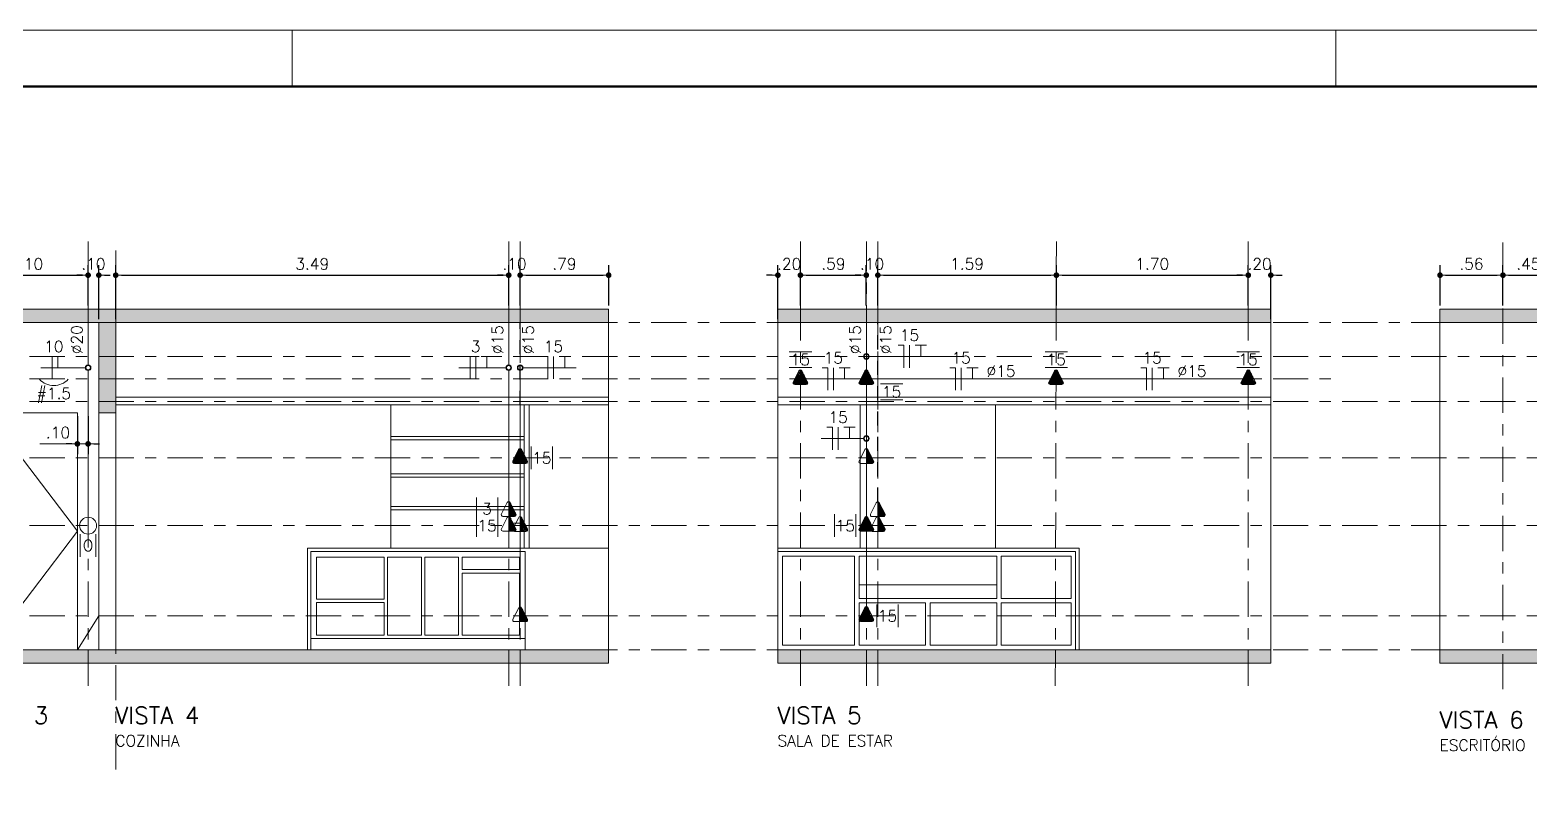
# Model space of a CAD drawing. Extents: x 0 to 175, y -16 to 63.
# Drawn here: x 71.22 to 84.52, y 22.98 to 29.7 of the extents above; entities that cross this region are included whole.
import ezdxf
from ezdxf.enums import TextEntityAlignment as Align

# ---------------------------------------------------------------- set-up
doc = ezdxf.new("R2010")
doc.units = 0
doc.header["$LTSCALE"] = 0.5
doc.header["$MEASUREMENT"] = 0
doc.header["$PDMODE"] = 34
doc.header["$PDSIZE"] = 0.1
doc.linetypes.add('CENTER', pattern=[2, 1.25, -0.25, 0.25, -0.25])
doc.linetypes.add('HIDDEN', pattern=[0.375, 0.25, -0.125])
doc.layers.get('0').update_dxf_attribs({"linetype": 'CONTINUOUS'})
doc.layers.get('DEFPOINTS').update_dxf_attribs({"linetype": 'CONTINUOUS'})
for name, color, linetype, lineweight in [('03', 3, 'CONTINUOUS', 20), ('COT01', 1, 'CONTINUOUS', 9), ('ELE01 - ELETROD', 40, 'CONTINUOUS', 20), ('ELE01 - INTER', 100, 'CONTINUOUS', 15), ('ELE01 - TOM 127V', 130, 'CONTINUOUS', 15), ('ELE01 - TOM 127V TXT', 130, 'CONTINUOUS', 15), ('ELE03 - CIRCUITOS', 2, 'CONTINUOUS', 5), ('ELE03 - FASE', 242, 'CONTINUOUS', 20), ('ELE03 - NEUTRO', 141, 'CONTINUOUS', 20), ('ELE03 - RETORNO', 173, 'CONTINUOUS', 20), ('ELE03 - TERRA', 112, 'CONTINUOUS', 20), ('ELV01 - ELETRODUTOS PROJEÇÃO', 30, 'HIDDEN', 30), ('ELV01 - POR01', 20, 'CONTINUOUS', 9), ('ELV02 - PAR01', 170, 'CONTINUOUS', 20), ('Simbologia', 122, 'CONTINUOUS', 20), ('TXT02', 2, 'CONTINUOUS', 20), ('TXT05', 4, 'CONTINUOUS', 30)]:
    doc.layers.add(name, color=color, linetype=linetype, lineweight=lineweight)
doc.layers.add('ARQ - HATCH 01', color=172, linetype='CONTINUOUS', transparency=0.6)
for name, color, linetype, lineweight, transparency in [('ARQ - POR01 TRANSPARENTE', 20, 'CONTINUOUS', 9, 0.45), ('ARQ02', 146, 'CONTINUOUS', 9, 0.45), ('EIXO REGUA 1', 250, 'CENTER', 5, 0.1), ('ELV01 - TOM 127', 130, 'CONTINUOUS', 20, 0.6)]:
    doc.layers.add(name, color=color, linetype=linetype, lineweight=lineweight, transparency=transparency)
doc.layers.add('MARGEM', color=1, linetype='CONTINUOUS')
doc.layers.add('TXV03', color=2, linetype='CONTINUOUS')
doc.styles.add('ROMANS', font='romans.shx')
doc.styles.get("Standard").update_dxf_attribs({"font": 'romans.shx'})
doc.dimstyles.new('STANDARD 50', dxfattribs={"dimscale": 0.5, "dimtxt": 0.2, "dimasz": 0.1, "dimexe": 0.18, "dimexo": 0.0625, "dimgap": 0.1, "dimtad": 1, "dimrnd": 0.005, "dimzin": 4, "dimdsep": 46, "dimtxsty": 'ROMANS', "dimblk": 'DOT', "dimcen": 0.1, "dimclrt": 3, "dimadec": 0, "dimazin": 0, "dimtfac": 1, "dimtix": 1, "dimtofl": 0, "dimtmove": 0, "dimatfit": 3, "dimldrblk": 'DOT', "dimfxl": 0, "dimtolj": 1, "dimtzin": 13, "dimarcsym": 0})

# ---------------------------------------------------------------- blocks, each defined once
blk = doc.blocks.new('_DOT')
at = {"color": 0, "linetype": 'ByBlock'}
blk.add_line((-0.5, 0), (-1, 0), dxfattribs=at)
at = {"color": 0, "linetype": 'ByBlock', "const_width": 0.5}
blk.add_lwpolyline([(-0.25, 0, 1), (0.25, 0, 1)], format="xyb", close=True, dxfattribs=at)
blk = doc.blocks.new('*D51')
at = {"layer": 'COT01', "color": 0, "lineweight": -2}
for p, q in [((70.645, 27.258), (70.645, 27.617)), ((70.695, 27.527), (71.69, 27.527)), ((71.74, 27.258), (71.74, 27.617))]:
    blk.add_line(p, q, dxfattribs=at)
at = {"layer": 'DEFPOINTS', "color": 0}
for p in [(71.74, 27.527), (70.645, 27.227), (71.74, 27.227)]:
    blk.add_point(p, dxfattribs=at)
at = {"layer": 'COT01', "color": 0, "lineweight": -2, "xscale": 0.05, "yscale": 0.05, "zscale": 0.05, "rotation": 180}
blk.add_blockref('_DOT', (70.645, 27.527), dxfattribs=at)
at = {"layer": 'COT01', "color": 0, "lineweight": -2, "xscale": 0.05, "yscale": 0.05, "zscale": 0.05}
blk.add_blockref('_DOT', (71.74, 27.527), dxfattribs=at)
at = {"layer": 'COT01', "color": 3, "insert": (71.192, 27.627), "char_height": 0.1, "attachment_point": 5, "style": 'ROMANS'}
blk.add_mtext('\\A1;1.10', dxfattribs=at)
blk = doc.blocks.new('*D52')
at = {"layer": 'COT01', "color": 0, "lineweight": -2}
for p, q in [((71.69, 27.527), (71.64, 27.527)), ((71.74, 27.258), (71.74, 27.617)), ((71.835, 27.138), (71.835, 27.617)), ((71.885, 27.527), (71.935, 27.527))]:
    blk.add_line(p, q, dxfattribs=at)
at = {"layer": 'DEFPOINTS', "color": 0}
for p in [(71.835, 27.527), (71.74, 27.227), (71.835, 27.107)]:
    blk.add_point(p, dxfattribs=at)
at = {"layer": 'COT01', "color": 0, "lineweight": -2, "xscale": 0.05, "yscale": 0.05, "zscale": 0.05}
blk.add_blockref('_DOT', (71.74, 27.527), dxfattribs=at)
at = {"layer": 'COT01', "color": 0, "lineweight": -2, "xscale": 0.05, "yscale": 0.05, "zscale": 0.05, "rotation": 180}
blk.add_blockref('_DOT', (71.835, 27.527), dxfattribs=at)
at = {"layer": 'COT01', "color": 3, "insert": (71.787, 27.627), "char_height": 0.1, "attachment_point": 5, "style": 'ROMANS'}
blk.add_mtext('\\A1;.10', dxfattribs=at)
blk = doc.blocks.new('*D53')
at = {"layer": 'COT01', "color": 0, "lineweight": -2}
for p, q in [((71.985, 27.138), (71.985, 27.617)), ((72.035, 27.527), (75.419, 27.527)), ((75.469, 27.258), (75.469, 27.617))]:
    blk.add_line(p, q, dxfattribs=at)
at = {"layer": 'DEFPOINTS', "color": 0}
for p in [(75.469, 27.527), (75.469, 27.227), (71.985, 27.107)]:
    blk.add_point(p, dxfattribs=at)
at = {"layer": 'COT01', "color": 0, "lineweight": -2, "xscale": 0.05, "yscale": 0.05, "zscale": 0.05, "rotation": 180}
blk.add_blockref('_DOT', (71.985, 27.527), dxfattribs=at)
at = {"layer": 'COT01', "color": 0, "lineweight": -2, "xscale": 0.05, "yscale": 0.05, "zscale": 0.05}
blk.add_blockref('_DOT', (75.469, 27.527), dxfattribs=at)
at = {"layer": 'COT01', "color": 3, "insert": (73.727, 27.627), "char_height": 0.1, "attachment_point": 5, "style": 'ROMANS'}
blk.add_mtext('\\A1;3.49', dxfattribs=at)
blk = doc.blocks.new('*D50')
at = {"layer": 'COT01', "color": 0, "lineweight": -2}
for p, q in [((75.57, 27.258), (75.57, 27.617)), ((75.62, 27.527), (76.305, 27.527)), ((76.355, 27.258), (76.355, 27.617))]:
    blk.add_line(p, q, dxfattribs=at)
at = {"layer": 'DEFPOINTS', "color": 0}
for p in [(76.355, 27.527), (75.57, 27.227), (76.355, 27.227)]:
    blk.add_point(p, dxfattribs=at)
at = {"layer": 'COT01', "color": 0, "lineweight": -2, "xscale": 0.05, "yscale": 0.05, "zscale": 0.05, "rotation": 180}
blk.add_blockref('_DOT', (75.57, 27.527), dxfattribs=at)
at = {"layer": 'COT01', "color": 0, "lineweight": -2, "xscale": 0.05, "yscale": 0.05, "zscale": 0.05}
blk.add_blockref('_DOT', (76.355, 27.527), dxfattribs=at)
at = {"layer": 'COT01', "color": 3, "insert": (75.963, 27.627), "char_height": 0.1, "attachment_point": 5, "style": 'ROMANS'}
blk.add_mtext('\\A1;.79', dxfattribs=at)
blk = doc.blocks.new('*D57')
at = {"layer": 'COT01', "color": 0, "lineweight": -2}
for p, q in [((77.805, 27.527), (77.755, 27.527)), ((77.855, 27.138), (77.855, 27.617)), ((78.055, 27.258), (78.055, 27.617)), ((78.105, 27.527), (78.155, 27.527))]:
    blk.add_line(p, q, dxfattribs=at)
at = {"layer": 'DEFPOINTS', "color": 0}
for p in [(78.055, 27.527), (78.055, 27.227), (77.855, 27.107)]:
    blk.add_point(p, dxfattribs=at)
at = {"layer": 'COT01', "color": 0, "lineweight": -2, "xscale": 0.05, "yscale": 0.05, "zscale": 0.05}
blk.add_blockref('_DOT', (77.855, 27.527), dxfattribs=at)
at = {"layer": 'COT01', "color": 0, "lineweight": -2, "xscale": 0.05, "yscale": 0.05, "zscale": 0.05, "rotation": 180}
blk.add_blockref('_DOT', (78.055, 27.527), dxfattribs=at)
at = {"layer": 'COT01', "color": 3, "insert": (77.955, 27.627), "char_height": 0.1, "attachment_point": 5, "style": 'ROMANS'}
blk.add_mtext('\\A1;.20', dxfattribs=at)
blk = doc.blocks.new('*D58')
at = {"layer": 'COT01', "color": 0, "lineweight": -2}
for p, q in [((78.055, 27.258), (78.055, 27.617)), ((78.105, 27.527), (78.589, 27.527)), ((78.639, 27.258), (78.639, 27.617))]:
    blk.add_line(p, q, dxfattribs=at)
at = {"layer": 'DEFPOINTS', "color": 0}
for p in [(78.639, 27.527), (78.055, 27.227), (78.639, 27.227)]:
    blk.add_point(p, dxfattribs=at)
at = {"layer": 'COT01', "color": 0, "lineweight": -2, "xscale": 0.05, "yscale": 0.05, "zscale": 0.05, "rotation": 180}
blk.add_blockref('_DOT', (78.055, 27.527), dxfattribs=at)
at = {"layer": 'COT01', "color": 0, "lineweight": -2, "xscale": 0.05, "yscale": 0.05, "zscale": 0.05}
blk.add_blockref('_DOT', (78.639, 27.527), dxfattribs=at)
at = {"layer": 'COT01', "color": 3, "insert": (78.347, 27.627), "char_height": 0.1, "attachment_point": 5, "style": 'ROMANS'}
blk.add_mtext('\\A1;.59', dxfattribs=at)
blk = doc.blocks.new('*D54')
at = {"layer": 'COT01', "color": 0, "lineweight": -2}
for p, q in [((78.741, 27.258), (78.741, 27.617)), ((78.791, 27.527), (80.274, 27.527)), ((80.324, 27.258), (80.324, 27.617))]:
    blk.add_line(p, q, dxfattribs=at)
at = {"layer": 'DEFPOINTS', "color": 0}
for p in [(80.324, 27.527), (78.741, 27.227), (80.324, 27.227)]:
    blk.add_point(p, dxfattribs=at)
at = {"layer": 'COT01', "color": 0, "lineweight": -2, "xscale": 0.05, "yscale": 0.05, "zscale": 0.05, "rotation": 180}
blk.add_blockref('_DOT', (78.741, 27.527), dxfattribs=at)
at = {"layer": 'COT01', "color": 0, "lineweight": -2, "xscale": 0.05, "yscale": 0.05, "zscale": 0.05}
blk.add_blockref('_DOT', (80.324, 27.527), dxfattribs=at)
at = {"layer": 'COT01', "color": 3, "insert": (79.532, 27.627), "char_height": 0.1, "attachment_point": 5, "style": 'ROMANS'}
blk.add_mtext('\\A1;1.59', dxfattribs=at)
blk = doc.blocks.new('*D55')
at = {"layer": 'COT01', "color": 0, "lineweight": -2}
for p, q in [((80.324, 27.258), (80.324, 27.617)), ((80.374, 27.527), (81.975, 27.527)), ((82.025, 27.258), (82.025, 27.617))]:
    blk.add_line(p, q, dxfattribs=at)
at = {"layer": 'DEFPOINTS', "color": 0}
for p in [(82.025, 27.527), (80.324, 27.227), (82.025, 27.227)]:
    blk.add_point(p, dxfattribs=at)
at = {"layer": 'COT01', "color": 0, "lineweight": -2, "xscale": 0.05, "yscale": 0.05, "zscale": 0.05, "rotation": 180}
blk.add_blockref('_DOT', (80.324, 27.527), dxfattribs=at)
at = {"layer": 'COT01', "color": 0, "lineweight": -2, "xscale": 0.05, "yscale": 0.05, "zscale": 0.05}
blk.add_blockref('_DOT', (82.025, 27.527), dxfattribs=at)
at = {"layer": 'COT01', "color": 3, "insert": (81.174, 27.627), "char_height": 0.1, "attachment_point": 5, "style": 'ROMANS'}
blk.add_mtext('\\A1;1.70', dxfattribs=at)
blk = doc.blocks.new('*D56')
at = {"layer": 'COT01', "color": 0, "lineweight": -2}
for p, q in [((81.975, 27.527), (81.925, 27.527)), ((82.025, 27.258), (82.025, 27.617)), ((82.225, 27.138), (82.225, 27.617)), ((82.275, 27.527), (82.325, 27.527))]:
    blk.add_line(p, q, dxfattribs=at)
at = {"layer": 'DEFPOINTS', "color": 0}
for p in [(82.225, 27.527), (82.025, 27.227), (82.225, 27.107)]:
    blk.add_point(p, dxfattribs=at)
at = {"layer": 'COT01', "color": 0, "lineweight": -2, "xscale": 0.05, "yscale": 0.05, "zscale": 0.05}
blk.add_blockref('_DOT', (82.025, 27.527), dxfattribs=at)
at = {"layer": 'COT01', "color": 0, "lineweight": -2, "xscale": 0.05, "yscale": 0.05, "zscale": 0.05, "rotation": 180}
blk.add_blockref('_DOT', (82.225, 27.527), dxfattribs=at)
at = {"layer": 'COT01', "color": 3, "insert": (82.125, 27.627), "char_height": 0.1, "attachment_point": 5, "style": 'ROMANS'}
blk.add_mtext('\\A1;.20', dxfattribs=at)
blk = doc.blocks.new('*D59')
at = {"layer": 'COT01', "color": 0, "lineweight": -2}
for p, q in [((83.725, 27.258), (83.725, 27.617)), ((83.775, 27.527), (84.233, 27.527)), ((84.283, 27.258), (84.283, 27.617))]:
    blk.add_line(p, q, dxfattribs=at)
at = {"layer": 'DEFPOINTS', "color": 0}
for p in [(84.283, 27.527), (83.725, 27.227), (84.283, 27.227)]:
    blk.add_point(p, dxfattribs=at)
at = {"layer": 'COT01', "color": 0, "lineweight": -2, "xscale": 0.05, "yscale": 0.05, "zscale": 0.05, "rotation": 180}
blk.add_blockref('_DOT', (83.725, 27.527), dxfattribs=at)
at = {"layer": 'COT01', "color": 0, "lineweight": -2, "xscale": 0.05, "yscale": 0.05, "zscale": 0.05}
blk.add_blockref('_DOT', (84.283, 27.527), dxfattribs=at)
at = {"layer": 'COT01', "color": 3, "insert": (84.004, 27.627), "char_height": 0.1, "attachment_point": 5, "style": 'ROMANS'}
blk.add_mtext('\\A1;.56', dxfattribs=at)
blk = doc.blocks.new('*D60')
at = {"layer": 'COT01', "color": 0, "lineweight": -2}
for p, q in [((84.283, 27.258), (84.283, 27.617)), ((84.333, 27.527), (84.683, 27.527)), ((84.733, 27.258), (84.733, 27.617))]:
    blk.add_line(p, q, dxfattribs=at)
at = {"layer": 'DEFPOINTS', "color": 0}
for p in [(84.733, 27.527), (84.283, 27.227), (84.733, 27.227)]:
    blk.add_point(p, dxfattribs=at)
at = {"layer": 'COT01', "color": 0, "lineweight": -2, "xscale": 0.05, "yscale": 0.05, "zscale": 0.05, "rotation": 180}
blk.add_blockref('_DOT', (84.283, 27.527), dxfattribs=at)
at = {"layer": 'COT01', "color": 0, "lineweight": -2, "xscale": 0.05, "yscale": 0.05, "zscale": 0.05}
blk.add_blockref('_DOT', (84.733, 27.527), dxfattribs=at)
at = {"layer": 'COT01', "color": 3, "insert": (84.508, 27.627), "char_height": 0.1, "attachment_point": 5, "style": 'ROMANS'}
blk.add_mtext('\\A1;.45', dxfattribs=at)
blk = doc.blocks.new('Fio-FASE')
at = {"layer": 'ELE03 - FASE'}
blk.add_line((0, -0.2), (0, 0.2), dxfattribs=at)
blk = doc.blocks.new('Fio-RETORNO')
at = {"layer": 'ELE03 - RETORNO'}
blk.add_line((0, 0), (0, 0.2), dxfattribs=at)
blk = doc.blocks.new('Fio-TERRA')
at = {"layer": 'ELE03 - TERRA'}
for p, q in [((-0.1, 0.2), (0.1, 0.2)), ((0, 0), (0, 0.2))]:
    blk.add_line(p, q, dxfattribs=at)
blk = doc.blocks.new('Fio-NEUTRO')
at = {"layer": 'ELE03 - NEUTRO'}
for p, q in [((0, 0.2), (0.1, 0.2)), ((0, -0.2), (0, 0.2))]:
    blk.add_line(p, q, dxfattribs=at)
blk = doc.blocks.new('*U182')
at = {"lineweight": 9}
h = blk.add_hatch(dxfattribs=at)
h.set_pattern_fill('ANSI31', color=256, scale=0.075, angle=-90)
h.paths.add_polyline_path([(0, -0.232, -0.284079), (-0.013, -0.224), (-0.064, -0.123, -0.557537), (-0.051, -0.101), (0, -0.101)])
h = blk.add_hatch(dxfattribs=at)
h.set_pattern_fill('ANSI31', color=256, scale=0.075, angle=-90)
h.paths.add_polyline_path([(0, -0.232, 0.284079), (0.013, -0.224), (0.064, -0.123, 0.557537), (0.051, -0.101), (0, -0.101)])
blk.add_lwpolyline([(0.064, -0.123), (0.013, -0.224, -0.618034), (-0.013, -0.224), (-0.064, -0.123, -0.557537), (-0.051, -0.101), (0.051, -0.101, -0.557537)], format="xyb", close=True)
blk = doc.blocks.new('*U183')
at = {"lineweight": 9}
h = blk.add_hatch(dxfattribs=at)
h.set_pattern_fill('ANSI31', color=256, scale=0.075, angle=-90)
h.paths.add_polyline_path([(0, -0.232, -0.284079), (-0.013, -0.224), (-0.064, -0.123, -0.557537), (-0.051, -0.101), (0, -0.101)])
blk.add_line((0, -0.232), (0, -0.101))
blk.add_lwpolyline([(0.064, -0.123), (0.013, -0.224, -0.618034), (-0.013, -0.224), (-0.064, -0.123, -0.557537), (-0.051, -0.101), (0.051, -0.101, -0.557537)], format="xyb", close=True)
blk = doc.blocks.new('*D123')
at = {"layer": 'COT01', "color": 0, "lineweight": -2}
for p, q in [((75.419, 27.527), (75.369, 27.527)), ((75.469, 27.258), (75.469, 27.617)), ((75.57, 27.258), (75.57, 27.617)), ((75.62, 27.527), (75.67, 27.527))]:
    blk.add_line(p, q, dxfattribs=at)
at = {"layer": 'DEFPOINTS', "color": 0}
for p in [(75.57, 27.527), (75.469, 27.227), (75.57, 27.227)]:
    blk.add_point(p, dxfattribs=at)
at = {"layer": 'COT01', "color": 0, "lineweight": -2, "xscale": 0.05, "yscale": 0.05, "zscale": 0.05}
blk.add_blockref('_DOT', (75.469, 27.527), dxfattribs=at)
at = {"layer": 'COT01', "color": 0, "lineweight": -2, "xscale": 0.05, "yscale": 0.05, "zscale": 0.05, "rotation": 180}
blk.add_blockref('_DOT', (75.57, 27.527), dxfattribs=at)
at = {"layer": 'COT01', "color": 3, "insert": (75.52, 27.627), "char_height": 0.1, "attachment_point": 5, "style": 'ROMANS'}
blk.add_mtext('\\A1;.10', dxfattribs=at)
blk = doc.blocks.new('*D124')
at = {"layer": 'COT01', "color": 0, "lineweight": -2}
for p, q in [((78.589, 27.527), (78.539, 27.527)), ((78.639, 27.258), (78.639, 27.617)), ((78.741, 27.258), (78.741, 27.617)), ((78.791, 27.527), (78.841, 27.527))]:
    blk.add_line(p, q, dxfattribs=at)
at = {"layer": 'DEFPOINTS', "color": 0}
for p in [(78.639, 27.527), (78.639, 27.227), (78.741, 27.227)]:
    blk.add_point(p, dxfattribs=at)
at = {"layer": 'COT01', "color": 0, "lineweight": -2, "xscale": 0.05, "yscale": 0.05, "zscale": 0.05}
blk.add_blockref('_DOT', (78.639, 27.527), dxfattribs=at)
at = {"layer": 'COT01', "color": 0, "lineweight": -2, "xscale": 0.05, "yscale": 0.05, "zscale": 0.05, "rotation": 180}
blk.add_blockref('_DOT', (78.741, 27.527), dxfattribs=at)
at = {"layer": 'COT01', "color": 3, "insert": (78.69, 27.627), "char_height": 0.1, "attachment_point": 5, "style": 'ROMANS'}
blk.add_mtext('\\A1;.10', dxfattribs=at)
blk = doc.blocks.new('*D132')
at = {"layer": 'COT01', "color": 0, "lineweight": -2}
for p, q in [((71.645, 26.276), (71.645, 25.942)), ((71.74, 26.276), (71.74, 25.942)), ((71.595, 26.032), (71.545, 26.032)), ((71.79, 26.032), (71.84, 26.032))]:
    blk.add_line(p, q, dxfattribs=at)
at = {"layer": 'DEFPOINTS', "color": 0}
for p in [(71.645, 26.307), (71.74, 26.307), (71.645, 26.032)]:
    blk.add_point(p, dxfattribs=at)
at = {"layer": 'COT01', "color": 0, "lineweight": -2, "xscale": 0.05, "yscale": 0.05, "zscale": 0.05}
blk.add_blockref('_DOT', (71.645, 26.032), dxfattribs=at)
at = {"layer": 'COT01', "color": 0, "lineweight": -2, "xscale": 0.05, "yscale": 0.05, "zscale": 0.05, "rotation": 180}
blk.add_blockref('_DOT', (71.74, 26.032), dxfattribs=at)
at = {"layer": 'COT01', "color": 3, "insert": (71.473, 26.132), "char_height": 0.1, "attachment_point": 5, "style": 'ROMANS'}
blk.add_mtext('\\A1;.10', dxfattribs=at)
blk = doc.blocks.new('MAR-A1')
at = {"layer": 'MARGEM', "color": 2, "lineweight": 20}
for p, q in [((-36, 58.4), (-36, 57.4)), ((-17.5, 58.4), (-17.5, 57.4))]:
    blk.add_line(p, q, dxfattribs=at)
blk.add_lwpolyline([(-83.1, 58.4), (-83.1, -1), (1, -1), (1, 58.4)], close=True, dxfattribs=at)
at = {"layer": 'MARGEM', "color": 6, "lineweight": 50}
blk.add_lwpolyline([(-80.6, 0), (0, 0), (0, 57.4), (-80.6, 57.4)], close=True, dxfattribs=at)

msp = doc.modelspace()

# ---------------------------------------------------------------- hatches: boundary and pattern name
at = {"layer": 'ARQ - HATCH 01'}
h = msp.add_hatch(color=3, dxfattribs=at)
h.dxf.hatch_style = 1
h.paths.add_polyline_path([(71.9848, 27.107), (76.3548, 27.107), (76.3548, 27.227), (70.6448, 27.227), (70.6448, 27.107), (71.8348, 27.107), (71.8348, 26.307), (71.9848, 26.307)])
h = msp.add_hatch(color=3, dxfattribs=at)
h.dxf.hatch_style = 1
h.paths.add_polyline_path([(82.2248, 27.107), (77.8548, 27.107), (77.8548, 27.227), (82.2248, 27.227)])
h = msp.add_hatch(color=3, dxfattribs=at)
h.dxf.hatch_style = 1
h.paths.add_polyline_path([(88.3348, 27.227), (83.7248, 27.227), (83.7248, 27.107), (88.3348, 27.107)])
h.paths.add_polyline_path([(88.3348, 24.207), (83.7248, 24.207), (83.7248, 24.087), (88.3348, 24.087)])
h = msp.add_hatch(color=3, dxfattribs=at)
h.dxf.hatch_style = 1
h.paths.add_polyline_path([(76.3548, 24.207), (70.6448, 24.207), (70.6448, 24.087), (76.3548, 24.087)])
h = msp.add_hatch(color=3, dxfattribs=at)
h.dxf.hatch_style = 1
h.paths.add_polyline_path([(77.8548, 24.207), (82.2248, 24.207), (82.2248, 24.087), (77.8548, 24.087)])

# ---------------------------------------------------------------- linework, layer by layer
at = {"layer": '03'}
for points in [[(71.9848, 27.107), (76.3548, 27.107), (76.3548, 27.227), (70.6448, 27.227), (70.6448, 27.107), (71.8348, 27.107), (71.8348, 26.307), (71.9848, 26.307)], [(82.2248, 27.107), (77.8548, 27.107), (77.8548, 27.227), (82.2248, 27.227)], [(76.3548, 24.207), (70.6448, 24.207), (70.6448, 24.087), (76.3548, 24.087)], [(77.8548, 24.207), (82.2248, 24.207), (82.2248, 24.087), (77.8548, 24.087)]]:
    msp.add_lwpolyline(points, close=True, dxfattribs=at)
at = {"layer": '03', "color": 3}
for points in [[(88.3348, 27.227), (83.7248, 27.227), (83.7248, 27.107), (88.3348, 27.107)], [(88.3348, 24.207), (83.7248, 24.207), (83.7248, 24.087), (88.3348, 24.087)]]:
    msp.add_lwpolyline(points, close=True, dxfattribs=at)
at = {"layer": 'ARQ - POR01 TRANSPARENTE'}
msp.add_lwpolyline([(70.8448, 26.307), (71.6448, 25.257), (70.8448, 24.207)], dxfattribs=at)
at = {"layer": 'ARQ02'}
for p, q in [((74.4252, 26.377), (74.4252, 25.107)), ((75.6502, 26.377), (75.6502, 25.107)), ((78.5844, 26.377), (78.5844, 25.107)), ((79.7844, 26.377), (79.7844, 25.107)), ((80.4548, 24.662), (79.8348, 24.662)), ((80.4548, 24.622), (79.8348, 24.622))]:
    msp.add_line(p, q, dxfattribs=at)
for points in [[(76.3548, 26.447), (71.9848, 26.447)], [(76.3548, 26.377), (71.9848, 26.377)], [(75.6048, 25.107), (75.6048, 26.377)], [(77.8548, 26.447), (82.2248, 26.447)], [(77.8548, 26.377), (82.2248, 26.377)], [(74.4252, 26.097), (75.6048, 26.097)], [(74.4252, 26.067), (75.6048, 26.067)], [(74.4252, 25.767), (75.6048, 25.767)], [(74.4252, 25.737), (75.6048, 25.737)], [(74.4252, 25.477), (75.6048, 25.477)], [(74.4252, 25.447), (75.6048, 25.447)], [(73.6848, 24.207), (73.6848, 25.107), (76.3548, 25.107)], [(73.7148, 24.207), (73.7148, 25.077), (75.6148, 25.077)], [(75.6148, 24.207), (75.6148, 25.077)], [(80.5248, 24.207), (80.5248, 25.107), (77.8548, 25.107)], [(80.4948, 24.207), (80.4948, 25.077), (77.8548, 25.077)], [(78.5748, 24.782), (79.7948, 24.782)], [(71.6448, 24.207), (71.8348, 24.507)], [(73.7148, 24.307), (75.6148, 24.307)]]:
    msp.add_lwpolyline(points, dxfattribs=at)
for points in [[(74.3648, 24.657), (73.7648, 24.657), (73.7648, 25.027), (74.3648, 25.027)], [(74.3948, 24.337), (74.6948, 24.337), (74.6948, 25.027), (74.3948, 25.027)], [(74.7248, 24.337), (75.0248, 24.337), (75.0248, 25.027), (74.7248, 25.027)], [(75.0548, 25.027), (75.5648, 25.027), (75.5648, 24.917), (75.0548, 24.917)], [(77.8948, 24.247), (78.5348, 24.247), (78.5348, 25.037), (77.8948, 25.037)], [(79.7948, 24.662), (78.5748, 24.662), (78.5748, 25.037), (79.7948, 25.037)], [(80.4548, 24.662), (79.8348, 24.662), (79.8348, 25.037), (80.4548, 25.037)], [(75.5648, 24.887), (75.0548, 24.887), (75.0548, 24.337), (75.5648, 24.337)], [(74.3648, 24.337), (73.7648, 24.337), (73.7648, 24.627), (74.3648, 24.627)], [(79.1648, 24.622), (78.5748, 24.622), (78.5748, 24.247), (79.1648, 24.247)], [(79.7948, 24.622), (79.2048, 24.622), (79.2048, 24.247), (79.7948, 24.247)], [(80.4548, 24.622), (79.8348, 24.622), (79.8348, 24.247), (80.4548, 24.247)]]:
    msp.add_lwpolyline(points, close=True, dxfattribs=at)
at = {"layer": 'COT01'}
msp.add_lwpolyline([(71.7398, 26.032), (71.3106, 26.032)], dxfattribs=at)
at = {"layer": 'EIXO REGUA 1', "ltscale": 0.5}
for p, q in [((71.7398, 23.887), (71.7398, 27.827)), ((71.9848, 23.147), (71.9848, 27.817)), ((75.4689, 23.887), (75.4689, 27.827)), ((75.5703, 23.887), (75.5703, 27.827)), ((78.0548, 23.887), (78.0548, 27.827)), ((78.6393, 23.887), (78.6393, 27.827)), ((78.7407, 23.887), (78.7407, 27.827)), ((80.3139, 23.887), (80.3239, 27.827)), ((82.0248, 23.887), (82.0248, 27.827)), ((84.2828, 23.857), (84.2828, 27.817)), ((62.6448, 26.807), (89.8348, 26.807)), ((62.6448, 26.607), (82.7627, 26.607)), ((62.6448, 25.907), (89.8348, 25.907)), ((62.6448, 24.207), (89.8348, 24.207))]:
    msp.add_line(p, q, dxfattribs=at)
at = {"layer": 'EIXO REGUA 1', "color": 1, "ltscale": 0.5}
for p, q in [((62.6448, 27.107), (89.8348, 27.107)), ((62.6448, 26.407), (89.8348, 26.407)), ((62.6448, 25.307), (89.8348, 25.307)), ((62.6448, 24.507), (89.8348, 24.507))]:
    msp.add_line(p, q, dxfattribs=at)
at = {"layer": 'ELE01 - ELETROD'}
for points in [[(71.7398, 27.107), (71.7398, 26.732)], [(75.4689, 26.732), (75.4689, 27.107)], [(78.6393, 27.107), (78.6394, 26.832)], [(78.6394, 26.782), (78.6395, 26.689)], [(71.7398, 26.682), (71.7398, 25.382)], [(75.4689, 25.5204), (75.4689, 26.682)], [(78.1045, 26.607), (78.5892, 26.607)], [(78.689, 26.607), (80.2708, 26.607)], [(80.3706, 26.607), (81.9747, 26.607)], [(78.6395, 26.5575), (78.6395, 25.39)], [(75.5696, 25.989), (75.5703, 26.377)], [(75.5703, 25.8527), (75.5703, 24.5864)], [(75.5703, 25.3289), (75.5077, 25.3289)], [(78.6395, 24.589), (78.6393, 25.2575)]]:
    msp.add_lwpolyline(points, dxfattribs=at)
at = {"layer": 'ELE01 - INTER'}
for points in [[(71.6698, 25.232), (71.6698, 25.032)], [(71.8098, 25.232), (71.8098, 25.032)]]:
    msp.add_lwpolyline(points, dxfattribs=at)
msp.add_circle((71.7398, 25.307), 0.075, dxfattribs=at)
at = {"layer": 'ELE01 - TOM 127V TXT'}
for points in [[(78.1548, 26.849), (77.9548, 26.849)], [(80.4239, 26.849), (80.2239, 26.849)], [(82.1248, 26.849), (81.9248, 26.849)], [(78.1548, 26.709), (77.9548, 26.709)], [(80.4239, 26.709), (80.2239, 26.709)], [(82.1248, 26.709), (81.9248, 26.709)], [(78.9642, 26.5627), (78.7642, 26.5627)], [(78.9642, 26.4227), (78.7642, 26.4227)], [(75.6676, 26.0083), (75.6676, 25.8083)], [(75.8576, 26.0083), (75.8576, 25.8083)], [(75.1818, 25.5578), (75.1818, 25.3578)], [(75.3718, 25.5578), (75.3718, 25.3578)], [(75.1818, 25.4083), (75.1818, 25.2083)], [(75.3718, 25.4083), (75.3718, 25.2083)], [(78.3575, 25.4083), (78.3575, 25.2083)], [(78.5475, 25.4083), (78.5475, 25.2083)], [(78.7311, 24.6083), (78.7311, 24.4083)], [(78.9211, 24.6083), (78.9211, 24.4083)]]:
    msp.add_lwpolyline(points, dxfattribs=at)
at = {"layer": 'ELE03 - CIRCUITOS'}
for points in [[(79.2216, 26.807), (78.6644, 26.807)], [(71.3209, 26.707), (71.7148, 26.707)], [(75.0259, 26.707), (75.4439, 26.707)], [(76.0653, 26.707), (75.5953, 26.707)], [(78.2394, 26.08), (78.6144, 26.08)]]:
    msp.add_lwpolyline(points, dxfattribs=at)
for centre, radius in [((71.7398, 26.707), 0.025), ((75.4689, 26.707), 0.025), ((75.5703, 26.707), 0.025), ((78.6394, 26.807), 0.025), ((78.6394, 26.807), 0.02), ((71.7398, 26.707), 0.02), ((75.4689, 26.707), 0.02), ((75.5703, 26.707), 0.02), ((78.6394, 26.08), 0.025), ((78.6394, 26.08), 0.02)]:
    msp.add_circle(centre, radius, dxfattribs=at)
at = {"layer": 'ELV01 - ELETRODUTOS PROJEÇÃO'}
for points in [[(75.5703, 26.377), (75.5703, 27.107)], [(78.7407, 25.5189), (78.7407, 27.107)]]:
    msp.add_lwpolyline(points, dxfattribs=at)
at = {"layer": 'ELV01 - POR01'}
msp.add_lwpolyline([(71.6448, 24.207), (70.8448, 24.207), (70.8448, 26.307), (71.6448, 26.307)], close=True, dxfattribs=at)
at = {"layer": 'ELV02 - PAR01'}
msp.add_line((83.7248, 27.107), (83.7248, 24.207), dxfattribs=at)
for points in [[(71.9848, 27.107), (76.3548, 27.107), (76.3548, 24.207), (70.6448, 24.207), (70.6448, 27.107), (71.8348, 27.107)], [(71.8348, 26.307), (71.8348, 24.207)], [(71.9848, 26.307), (71.9848, 24.207)]]:
    msp.add_lwpolyline(points, dxfattribs=at)
msp.add_lwpolyline([(82.2248, 27.107), (77.8548, 27.107), (77.8548, 24.207), (82.2248, 24.207)], close=True, dxfattribs=at)
at = {"layer": 'Simbologia'}
msp.add_arc((71.4358, 26.7197), 0.1713, 222.17105, 317.82895, dxfattribs=at)

# ---------------------------------------------------------------- block references
at = {"layer": 'COT01', "xscale": 0.5, "yscale": 0.5, "zscale": 0.5}
msp.add_blockref('MAR-A1', (91.55, 0.5), dxfattribs=at)
at = {"layer": 'ELE01 - TOM 127V', "rotation": 180}
for name, p in [('*U182', (78.055, 26.4567)), ('*U182', (78.6395, 26.4567)), ('*U182', (80.321, 26.4567)), ('*U182', (82.025, 26.4567)), ('*U182', (75.57, 25.7567)), ('*U183', (75.4689, 25.2881)), ('*U183', (75.4689, 25.1567)), ('*U182', (78.6395, 25.1567)), ('*U182', (78.6395, 24.3567))]:
    msp.add_blockref(name, p, dxfattribs=at)
at = {"layer": 'ELE03 - FASE'}
for p, xscale, yscale, zscale in [((79.0216, 26.807), -0.5, 0.5, 0.5), ((75.1759, 26.707), -0.5, 0.5, 0.5), ((75.8653, 26.707), -0.4999999999999999, 0.4999999999999999, 0.4999999999999999), ((78.3469, 26.607), -0.5, 0.5, 0.5), ((79.4799, 26.607), -0.5, 0.5, 0.5), ((81.1726, 26.607), -0.5, 0.5, 0.5), ((78.3894, 26.08), -0.5, 0.5, 0.5)]:
    msp.add_blockref('Fio-FASE', p, dxfattribs=dict(at, xscale=xscale, yscale=yscale, zscale=zscale))
at = {"layer": 'ELE03 - FASE', "xscale": -0.4999999999999999, "yscale": 0.5, "zscale": 0.5, "rotation": 359.9999999999997}
msp.add_blockref('Fio-FASE', (71.4209, 26.707), dxfattribs=at)
at = {"layer": 'ELE03 - NEUTRO'}
for p, xscale, yscale, zscale in [((78.9716, 26.807), -0.5, 0.5, 0.5), ((75.1259, 26.707), -0.5, 0.5, 0.5), ((75.8153, 26.707), -0.4999999999999999, 0.4999999999999999, 0.4999999999999999), ((78.2969, 26.607), -0.5, 0.5, 0.5), ((79.4299, 26.607), -0.5, 0.5, 0.5), ((81.1226, 26.607), -0.5, 0.5, 0.5), ((78.3394, 26.08), -0.5, 0.5, 0.5)]:
    msp.add_blockref('Fio-NEUTRO', p, dxfattribs=dict(at, xscale=xscale, yscale=yscale, zscale=zscale))
at = {"layer": 'ELE03 - RETORNO', "xscale": 0.4999999999999999, "yscale": 0.4999999999999999, "zscale": 0.4999999999999999}
msp.add_blockref('Fio-RETORNO', (71.4709, 26.707), dxfattribs=at)
at = {"layer": 'ELE03 - TERRA', "xscale": 0.5, "yscale": 0.5, "zscale": 0.5}
for p in [(79.1216, 26.807), (75.2759, 26.707), (75.9653, 26.707), (78.4469, 26.607), (79.5799, 26.607), (81.2726, 26.607), (78.4894, 26.08)]:
    msp.add_blockref('Fio-TERRA', p, dxfattribs=at)
at = {"layer": 'ELV01 - TOM 127', "rotation": 180}
for p in [(78.6397, 25.7567), (78.7407, 25.2866), (75.5703, 25.1552), (78.7407, 25.1552), (75.5703, 24.3552)]:
    msp.add_blockref('*U183', p, dxfattribs=at)

# ---------------------------------------------------------------- texts
at = {"layer": 'ELE01 - INTER'}
msp.add_text('O', height=0.1, dxfattribs=at).set_placement((71.7398, 25.1307), align=Align.MIDDLE)
at = {"layer": 'ELE01 - TOM 127V TXT', "char_height": 0.1, "attachment_point": 5}
for s, insert in [('15', (78.0535, 26.779)), ('15', (80.3226, 26.779)), ('15', (82.0235, 26.779)), ('15', (78.8629, 26.4927)), ('15', (75.7626, 25.907)), ('3', (75.2768, 25.4565)), ('15', (75.2768, 25.307)), ('15', (78.4525, 25.307)), ('15', (78.8261, 24.507))]:
    msp.add_mtext_dynamic_manual_height_columns(s, width=0.048591, gutter_width=12.5, heights=[0], dxfattribs=dict(at, insert=insert))
at = {"layer": 'Simbologia', "char_height": 0.1, "rotation": 90, "style": 'ROMANS'}
for s, insert, attachment_point in [('%%C20', (71.5898, 26.827), 1), ('%%C15', (75.3189, 26.827), 1), ('%%C15', (75.6903, 26.827), 7), ('%%C15', (78.4893, 26.827), 1), ('%%C15', (78.8607, 26.827), 7)]:
    msp.add_mtext_dynamic_manual_height_columns(s, width=0.270792, gutter_width=0.5, heights=[0], dxfattribs=dict(at, insert=insert, attachment_point=attachment_point))
at = {"layer": 'Simbologia', "char_height": 0.1, "style": 'ROMANS'}
for s, width, gutter_width, insert, attachment_point in [('%%C15', 0.270792, 0.5, (79.7049, 26.727), 1), ('%%C15', 0.270792, 0.5, (81.3976, 26.727), 1), ('#1.5', 0.214896, 12.5, (71.4358, 26.4623), 5)]:
    msp.add_mtext_dynamic_manual_height_columns(s, width=width, gutter_width=gutter_width, heights=[0], dxfattribs=dict(at, insert=insert, attachment_point=attachment_point))
at = {"layer": 'TXT02', "style": 'ROMANS'}
for s, p in [('COZINHA', (71.9813, 23.3508)), ('SALA DE ESTAR', (77.8513, 23.3508)), ('ESCRITÓRIO', (83.7213, 23.3108))]:
    msp.add_text(s, height=0.1, dxfattribs=at).set_placement(p)
at = {"layer": 'TXT05', "style": 'ROMANS'}
for s, p in [('VISTA 3', (70.6413, 23.5508)), ('VISTA 4', (71.9813, 23.5508)), ('VISTA 5', (77.8513, 23.5508)), ('VISTA 6', (83.7213, 23.5108))]:
    msp.add_text(s, height=0.15, dxfattribs=at).set_placement(p)
at = {"layer": 'TXV03', "char_height": 0.1, "attachment_point": 5}
for s, insert in [('15', (79.0216, 26.9948)), ('10', (71.4358, 26.8948)), ('3', (75.1759, 26.8948)), ('15', (75.8653, 26.8948)), ('15', (78.3469, 26.7948)), ('15', (79.4799, 26.7948)), ('15', (81.1726, 26.7948)), ('15', (78.3894, 26.2678))]:
    msp.add_mtext_dynamic_manual_height_columns(s, width=0.214896, gutter_width=12.5, heights=[0], dxfattribs=dict(at, insert=insert))

# ---------------------------------------------------------------- dimensions: what is measured, and where the dimension line sits
at = {"layer": 'COT01'}
for base, p1, p2, picture, middle in [((71.7397818244, 27.5269621907), (70.6447818244, 27.2269621907), (71.7397818244, 27.2269621907), '*D51', (71.1922818244, 27.6269621907)), ((75.4689, 27.527), (71.9848, 27.107), (75.4689, 27.227), '*D53', (73.7268, 27.627)), ((76.3548, 27.527), (75.5703, 27.227), (76.3548, 27.227), '*D50', (75.9625, 27.627)), ((78.0548, 27.527), (77.8548, 27.107), (78.0548, 27.227), '*D57', (77.9548, 27.627)), ((78.6393, 27.527), (78.0548, 27.227), (78.6393, 27.227), '*D58', (78.347, 27.627)), ((80.3239, 27.527), (78.7407, 27.227), (80.3239, 27.227), '*D54', (79.5323, 27.627)), ((82.0248, 27.527), (80.3239, 27.227), (82.0248, 27.227), '*D55', (81.1744, 27.627)), ((82.2248, 27.527), (82.0248, 27.227), (82.2248, 27.107), '*D56', (82.1248, 27.627)), ((84.2828, 27.527), (83.7248, 27.227), (84.2828, 27.227), '*D59', (84.0038, 27.627))]:
    dim = msp.add_linear_dim(base=base, p1=p1, p2=p2, dimstyle='STANDARD 50', dxfattribs=at)
    dim.commit()
    dim.dimension.update_dxf_attribs({"geometry": picture, "text_midpoint": middle})
for base, p1, p2, override, picture, middle in [((71.8347818244, 27.5269621907), (71.7397818244, 27.2269621907), (71.8347818244, 27.1069621907), {"dimtofl": 0}, '*D52', (71.7872818244, 27.6269621907)), ((75.5703, 27.527), (75.4689, 27.227), (75.5703, 27.227), {"dimtmove": 1}, '*D123', (75.5196, 27.627)), ((78.6393, 27.527), (78.7407, 27.227), (78.6393, 27.227), {"dimtmove": 1}, '*D124', (78.69, 27.627)), ((84.7328, 27.527), (84.2828, 27.227), (84.7328, 27.227), {"dimtmove": 1}, '*D60', (84.5078, 27.627))]:
    dim = msp.add_linear_dim(base=base, p1=p1, p2=p2, dimstyle='STANDARD 50', override=override, dxfattribs=at)
    dim.commit()
    dim.dimension.update_dxf_attribs({"geometry": picture, "text_midpoint": middle})
dim = msp.add_linear_dim(base=(71.6447818244, 26.0319621906), p1=(71.7397818244, 26.3069621907), p2=(71.6447818244, 26.3069621907), angle=180, dimstyle='STANDARD 50', override={"dimtmove": 1}, dxfattribs=at)
dim.commit()
dim.dimension.update_dxf_attribs({"geometry": '*D132', "text_midpoint": (71.4732097138, 26.0319621906), "dimtype": 160})

doc.saveas('drawing.dxf')
